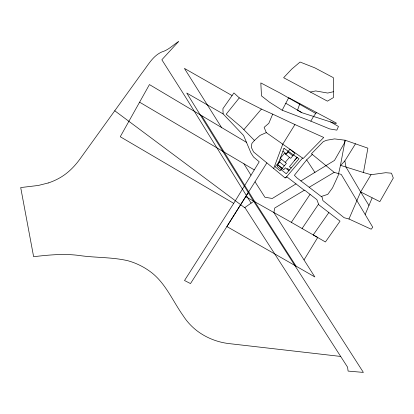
<?xml version="1.0" encoding="UTF-8"?>
<svg xmlns="http://www.w3.org/2000/svg" width="414" height="414" viewBox="0 0 414 414"><rect width="100%" height="100%" fill="white"/><g stroke="black" fill="none" stroke-linecap="round" stroke-linejoin="round"><path stroke-width="0.62" d="M355.507 143.777L344.857 160.917L346.011 167.044L360.646 191.93L379.835 201.649L393.3 178.046L391.484 173.197L385.734 172.705L371.032 174.708L363.461 172.519L367.886 148.171L345.162 140.222L334.548 138.897L326.455 140.31L323.282 141.635L311.463 153.744L334.17 172.348L341.239 174.418L372.766 227.239L371.198 229.221L348.966 219.001L344.132 217.717L322.91 200.599L322.123 197.199L296.931 177.885L294.39 175.298L306.655 159.871L312.316 154.448M299.803 103.666L297.552 110.155L301.822 112.675L336.064 123.703L336.328 123.051L288.713 97.699L282.167 110.222L310.826 121.147L329.689 128.92L336.841 130.141L338.455 126.451L330.548 121.933M302.536 158.05L286.193 177.228L285.075 177.937L273.68 168.488L282.741 144.212L294.944 124.547L323.738 137.469L303.167 158.495L266.274 132.599L264.122 127.331L268.805 123.325L272.697 114.14L261.41 109.073L239.292 97.88L233.926 92.938L222.903 108.685L223.125 113.922L243.613 135.513L250.956 152.932L253.554 157.02L259.236 161.807L244.301 186.124M365.174 214.483L372.108 197.97M348.966 219.001L360.646 191.93L371.032 174.708M244.736 185.4L233.739 203.352L120.251 136.744L149.438 84.58L246.418 142.307M310.826 121.147L313.517 116.463L316.389 112.489L315.701 113.441L280.092 93.062L260.82 82.914L261.477 95.882L269.54 102.206L282.167 110.222M304.026 259.904L317.719 237.501L325.409 241.978L340.034 221.159L318.806 204.795L316.886 199.651L304.564 190.098L274.777 207.988L273.845 212.511L314.852 276.961L294.649 265.327M233.739 203.352L184.525 280.506L190.492 283.574L214.819 245.719L266.87 162.899M248.757 191.905L226.888 226.556L296.036 266.119L254.884 201.82L201.804 115.899M223.125 113.922L186.761 93.067L253.534 201.064L291.332 222.339L310.06 194.357M302.08 228.523L318.557 204.123M328.861 212.537L313.217 234.924L317.719 237.501L291.332 222.339M239.292 97.88L226.173 114.238L241.398 127.165L254.429 140.449L251.898 143.389L251.293 147.28L253.58 151.974L273.68 168.488M281.453 159.292L275.129 166.775L280.102 170.806L286.431 163.344L280.247 158.308L284.485 153.294L290.669 158.345L294.923 153.33L289.94 149.242L285.686 154.277M278.213 163.753L279.657 162.04M288.563 151.498L286.426 154.029L282.922 151.162M285.23 162.366L289.469 157.367M287.047 169.166L287.611 168.508L289.443 169.999M294.421 160.56L297.04 157.413M297.071 157.439L289.438 166.723L291.192 167.944M243.877 129.66L261.41 109.073M344.857 160.917L340.386 165.703L345.162 140.222L344.743 142.457L334.491 160.425L300.864 180.939M254.429 140.449L260.075 135.373L266.274 132.599M253.534 201.064L363.378 372.409L348.096 371.089L347.584 367.192L244.871 207.512L253.704 201.339M285.075 177.937L286.83 176.819L304.274 190.274M296.01 183.873L272.262 198.482L264.898 197.214L255.071 181.865M309.227 187.252L334.17 172.348M321.217 196.51L327.779 194.357L332.509 187.889L338.145 175.593L340.468 165.326L363.461 172.519M48.226 182.972L38.331 185.456L20.7 187.568L33.617 256.701C48.624 254.941 63.813 253.482 78.883 255.443C95.163 257.896 111.889 256.965 127.952 260.753C136.77 263.216 145.055 267.444 152.233 273.131C166.117 284.361 173.036 301.49 183.179 315.722A62.405 58.591 -2.2 0 0 196.924 330.739C206.151 337.777 217.257 342.176 228.766 343.573L340.613 356.433M333.43 91.722L333.436 97.569L327.438 101.151L283.637 77.713L291.694 69.143L300.072 62.038L314.826 67.855L333.342 77.661L333.43 91.722L327.712 93.052L315.675 90.935L310.443 92.058M272.697 114.14L294.944 124.547M245.735 196.712L254.884 201.82M232.078 95.567L184.406 68.398L221.775 127.864M285.738 103.215L301.827 112.675M139.704 102.248L254.248 169.88M114.756 110.766L244.845 207.818L244.871 207.512M277.23 164.286L282.208 168.322M277.778 164.901L283.75 169.745L285.386 167.815L288.884 170.656M279.041 161.538L284.314 165.838M287.813 151.762L292.791 155.84M306.655 159.871L314.961 172.498M251.112 203.15L185.42 96.907L161.848 59.771L178.512 41.591C172.99 45.033 168.426 50.068 161.843 51.941C152.662 55.993 147.912 65.417 142.023 72.936L79.943 159.054C75.001 165.854 69.081 172.033 61.955 176.555A69.402 64.449 44.5 0 1 48.226 182.972M243.918 163.784L250.977 175.226M360.646 191.93L368.957 205.473M283.994 148.305L277.199 166.454L286.229 173.776L298.991 158.779L283.994 148.305"/></g></svg>
